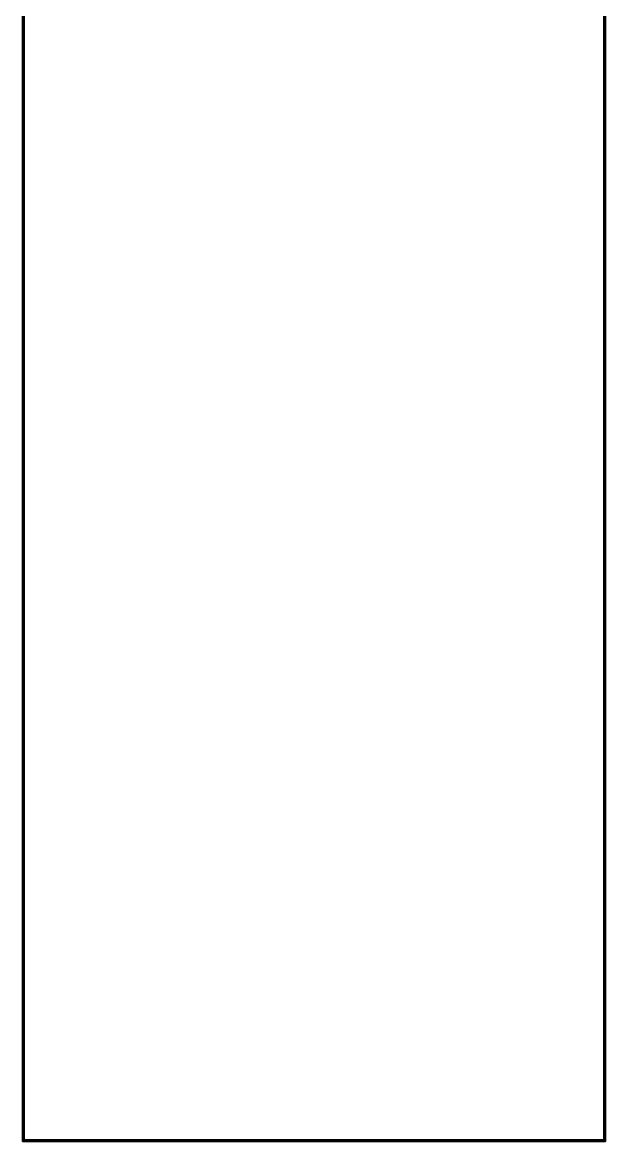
# Model space of a CAD drawing. Extents: x -3.2 to 3.2, y -23.5 to 23.3.
# Drawn here: x -3.24 to 3.24, y -23.47 to -11.03 of the extents above; entities that cross this region are included whole.
import ezdxf

# ---------------------------------------------------------------- set-up
doc = ezdxf.new("R2010")
doc.units = 0
doc.layers.add('RAILINGS', color=6, linetype='CONTINUOUS')

msp = doc.modelspace()

# ---------------------------------------------------------------- linework, layer by layer
at = {"layer": 'RAILINGS'}
for points in [[(-3.23, -23.46, 2.34), (-3.24, -23.47, 2.35), (-3.24, 21.45, 2.35), (-3.23, 21.45, 2.34)], [(-3.24, -23.47, 2.35), (-3.23, -23.46, 2.36), (-3.23, 21.45, 2.36), (-3.24, 21.45, 2.35)], [(-3.24, -23.47, 1.94), (-3.23, -23.46, 1.95), (-3.23, 21.45, 1.95), (-3.24, 21.45, 1.94)], [(-3.23, -23.46, 1.93), (-3.24, -23.47, 1.94), (-3.24, 21.45, 1.94), (-3.23, 21.45, 1.93)], [(-3.22, -23.45, 2.35), (-3.23, -23.46, 2.34), (-3.23, 21.45, 2.34), (-3.22, 21.45, 2.35)], [(-3.23, -23.46, 2.36), (-3.22, -23.45, 2.35), (-3.22, 21.45, 2.35), (-3.23, 21.45, 2.36)], [(-3.22, -23.45, 1.94), (-3.23, -23.46, 1.93), (-3.23, 21.45, 1.93), (-3.22, 21.45, 1.94)], [(-3.23, -23.46, 1.95), (-3.22, -23.45, 1.94), (-3.22, 21.45, 1.94), (-3.23, 21.45, 1.95)], [(3.22, -23.45, 2.35), (3.23, -23.46, 2.36), (3.23, 21.45, 2.36), (3.22, 21.45, 2.35)], [(3.23, -23.46, 2.34), (3.22, -23.45, 2.35), (3.22, 21.45, 2.35), (3.23, 21.45, 2.34)], [(3.22, -23.45, 1.94), (3.23, -23.46, 1.95), (3.23, 21.45, 1.95), (3.22, 21.45, 1.94)], [(3.23, -23.46, 1.93), (3.22, -23.45, 1.94), (3.22, 21.45, 1.94), (3.23, 21.45, 1.93)], [(3.23, -23.46, 2.36), (3.24, -23.47, 2.35), (3.24, 21.45, 2.35), (3.23, 21.45, 2.36)], [(3.24, -23.47, 2.35), (3.23, -23.46, 2.34), (3.23, 21.45, 2.34), (3.24, 21.45, 2.35)], [(3.23, -23.46, 1.95), (3.24, -23.47, 1.94), (3.24, 21.45, 1.94), (3.23, 21.45, 1.95)], [(3.24, -23.47, 1.94), (3.23, -23.46, 1.93), (3.23, 21.45, 1.93), (3.24, 21.45, 1.94)], [(-3.23, -11.28, 1.46), (-3.24, -11.29, 1.46), (-3.24, -11.29, 2.35), (-3.23, -11.28, 2.34)], [(-3.24, -11.29, 1.46), (-3.23, -11.3, 1.46), (-3.23, -11.3, 2.34), (-3.24, -11.29, 2.35)], [(-3.22, -11.29, 1.46), (-3.23, -11.28, 1.46), (-3.23, -11.28, 2.34), (-3.22, -11.29, 2.35)], [(-3.23, -11.3, 1.46), (-3.22, -11.29, 1.46), (-3.22, -11.29, 2.35), (-3.23, -11.3, 2.34)], [(3.22, -11.29, 2.35), (3.23, -11.28, 2.34), (3.23, -11.28, 1.46), (3.22, -11.29, 1.46)], [(3.23, -11.3, 2.34), (3.22, -11.29, 2.35), (3.22, -11.29, 1.46), (3.23, -11.3, 1.46)], [(3.23, -11.28, 2.34), (3.24, -11.29, 2.35), (3.24, -11.29, 1.46), (3.23, -11.28, 1.46)], [(3.24, -11.29, 2.35), (3.23, -11.3, 2.34), (3.23, -11.3, 1.46), (3.24, -11.29, 1.46)], [(-3.23, -12.81, 1.46), (-3.24, -12.82, 1.46), (-3.24, -12.82, 2.35), (-3.23, -12.81, 2.34)], [(-3.24, -12.82, 1.46), (-3.23, -12.83, 1.46), (-3.23, -12.83, 2.34), (-3.24, -12.82, 2.35)], [(-3.22, -12.82, 1.46), (-3.23, -12.81, 1.46), (-3.23, -12.81, 2.34), (-3.22, -12.82, 2.35)], [(-3.23, -12.83, 1.46), (-3.22, -12.82, 1.46), (-3.22, -12.82, 2.35), (-3.23, -12.83, 2.34)], [(3.22, -12.82, 2.35), (3.23, -12.81, 2.34), (3.23, -12.81, 1.46), (3.22, -12.82, 1.46)], [(3.23, -12.83, 2.34), (3.22, -12.82, 2.35), (3.22, -12.82, 1.46), (3.23, -12.83, 1.46)], [(3.23, -12.81, 2.34), (3.24, -12.82, 2.35), (3.24, -12.82, 1.46), (3.23, -12.81, 1.46)], [(3.24, -12.82, 2.35), (3.23, -12.83, 2.34), (3.23, -12.83, 1.46), (3.24, -12.82, 1.46)], [(-3.23, -14.38, 1.46), (-3.24, -14.39, 1.46), (-3.24, -14.39, 2.35), (-3.23, -14.38, 2.34)], [(-3.24, -14.39, 1.46), (-3.23, -14.4, 1.46), (-3.23, -14.4, 2.34), (-3.24, -14.39, 2.35)], [(-3.22, -14.39, 1.46), (-3.23, -14.38, 1.46), (-3.23, -14.38, 2.34), (-3.22, -14.39, 2.35)], [(-3.23, -14.4, 1.46), (-3.22, -14.39, 1.46), (-3.22, -14.39, 2.35), (-3.23, -14.4, 2.34)], [(3.22, -14.39, 2.35), (3.23, -14.38, 2.34), (3.23, -14.38, 1.46), (3.22, -14.39, 1.46)], [(3.23, -14.4, 2.34), (3.22, -14.39, 2.35), (3.22, -14.39, 1.46), (3.23, -14.4, 1.46)], [(3.23, -14.38, 2.34), (3.24, -14.39, 2.35), (3.24, -14.39, 1.46), (3.23, -14.38, 1.46)], [(3.24, -14.39, 2.35), (3.23, -14.4, 2.34), (3.23, -14.4, 1.46), (3.24, -14.39, 1.46)], [(-3.23, -15.88, 1.46), (-3.24, -15.89, 1.46), (-3.24, -15.89, 2.35), (-3.23, -15.88, 2.34)], [(-3.24, -15.89, 1.46), (-3.23, -15.9, 1.46), (-3.23, -15.9, 2.34), (-3.24, -15.89, 2.35)], [(-3.22, -15.89, 1.46), (-3.23, -15.88, 1.46), (-3.23, -15.88, 2.34), (-3.22, -15.89, 2.35)], [(-3.23, -15.9, 1.46), (-3.22, -15.89, 1.46), (-3.22, -15.89, 2.35), (-3.23, -15.9, 2.34)], [(3.22, -15.89, 2.35), (3.23, -15.88, 2.34), (3.23, -15.88, 1.46), (3.22, -15.89, 1.46)], [(3.23, -15.9, 2.34), (3.22, -15.89, 2.35), (3.22, -15.89, 1.46), (3.23, -15.9, 1.46)], [(3.23, -15.88, 2.34), (3.24, -15.89, 2.35), (3.24, -15.89, 1.46), (3.23, -15.88, 1.46)], [(3.24, -15.89, 2.35), (3.23, -15.9, 2.34), (3.23, -15.9, 1.46), (3.24, -15.89, 1.46)], [(-3.23, -17.64, 1.46), (-3.24, -17.65, 1.46), (-3.24, -17.65, 2.35), (-3.23, -17.64, 2.34)], [(-3.24, -17.65, 1.46), (-3.23, -17.66, 1.46), (-3.23, -17.66, 2.34), (-3.24, -17.65, 2.35)], [(-3.22, -17.65, 1.46), (-3.23, -17.64, 1.46), (-3.23, -17.64, 2.34), (-3.22, -17.65, 2.35)], [(-3.23, -17.66, 1.46), (-3.22, -17.65, 1.46), (-3.22, -17.65, 2.35), (-3.23, -17.66, 2.34)], [(3.22, -17.65, 2.35), (3.23, -17.64, 2.34), (3.23, -17.64, 1.46), (3.22, -17.65, 1.46)], [(3.23, -17.66, 2.34), (3.22, -17.65, 2.35), (3.22, -17.65, 1.46), (3.23, -17.66, 1.46)], [(3.23, -17.64, 2.34), (3.24, -17.65, 2.35), (3.24, -17.65, 1.46), (3.23, -17.64, 1.46)], [(3.24, -17.65, 2.35), (3.23, -17.66, 2.34), (3.23, -17.66, 1.46), (3.24, -17.65, 1.46)], [(-3.23, -18.83, 1.46), (-3.24, -18.84, 1.46), (-3.24, -18.84, 2.35), (-3.23, -18.83, 2.34)], [(-3.24, -18.84, 1.46), (-3.23, -18.85, 1.46), (-3.23, -18.85, 2.34), (-3.24, -18.84, 2.35)], [(-3.22, -18.84, 1.46), (-3.23, -18.83, 1.46), (-3.23, -18.83, 2.34), (-3.22, -18.84, 2.35)], [(-3.23, -18.85, 1.46), (-3.22, -18.84, 1.46), (-3.22, -18.84, 2.35), (-3.23, -18.85, 2.34)], [(3.22, -18.84, 2.35), (3.23, -18.83, 2.34), (3.23, -18.83, 1.46), (3.22, -18.84, 1.46)], [(3.23, -18.85, 2.34), (3.22, -18.84, 2.35), (3.22, -18.84, 1.46), (3.23, -18.85, 1.46)], [(3.23, -18.83, 2.34), (3.24, -18.84, 2.35), (3.24, -18.84, 1.46), (3.23, -18.83, 1.46)], [(3.24, -18.84, 2.35), (3.23, -18.85, 2.34), (3.23, -18.85, 1.46), (3.24, -18.84, 1.46)], [(-3.23, -20.41, 1.46), (-3.24, -20.42, 1.46), (-3.24, -20.42, 2.35), (-3.23, -20.41, 2.34)], [(-3.24, -20.42, 1.46), (-3.23, -20.43, 1.46), (-3.23, -20.43, 2.34), (-3.24, -20.42, 2.35)], [(-3.22, -20.42, 1.46), (-3.23, -20.41, 1.46), (-3.23, -20.41, 2.34), (-3.22, -20.42, 2.35)], [(-3.23, -20.43, 1.46), (-3.22, -20.42, 1.46), (-3.22, -20.42, 2.35), (-3.23, -20.43, 2.34)], [(3.22, -20.42, 2.35), (3.23, -20.41, 2.34), (3.23, -20.41, 1.46), (3.22, -20.42, 1.46)], [(3.23, -20.43, 2.34), (3.22, -20.42, 2.35), (3.22, -20.42, 1.46), (3.23, -20.43, 1.46)], [(3.23, -20.41, 2.34), (3.24, -20.42, 2.35), (3.24, -20.42, 1.46), (3.23, -20.41, 1.46)], [(3.24, -20.42, 2.35), (3.23, -20.43, 2.34), (3.23, -20.43, 1.46), (3.24, -20.42, 1.46)], [(-3.23, -22.01, 1.46), (-3.24, -22.02, 1.46), (-3.24, -22.02, 2.35), (-3.23, -22.01, 2.34)], [(-3.22, -22.02, 1.46), (-3.23, -22.01, 1.46), (-3.23, -22.01, 2.34), (-3.22, -22.02, 2.35)], [(3.22, -22.02, 2.35), (3.23, -22.01, 2.34), (3.23, -22.01, 1.46), (3.22, -22.02, 1.46)], [(3.23, -22.01, 2.34), (3.24, -22.02, 2.35), (3.24, -22.02, 1.46), (3.23, -22.01, 1.46)], [(-3.24, -22.02, 1.46), (-3.23, -22.03, 1.46), (-3.23, -22.03, 2.34), (-3.24, -22.02, 2.35)], [(-3.23, -22.03, 1.46), (-3.22, -22.02, 1.46), (-3.22, -22.02, 2.35), (-3.23, -22.03, 2.34)], [(3.23, -22.03, 2.34), (3.22, -22.02, 2.35), (3.22, -22.02, 1.46), (3.23, -22.03, 1.46)], [(3.24, -22.02, 2.35), (3.23, -22.03, 2.34), (3.23, -22.03, 1.46), (3.24, -22.02, 1.46)], [(-3.23, -23.45, 1.46), (-3.24, -23.46, 1.46), (-3.24, -23.46, 2.35), (-3.23, -23.45, 2.34)], [(-3.24, -23.46, 1.46), (-3.23, -23.47, 1.46), (-3.23, -23.47, 2.34), (-3.24, -23.46, 2.35)], [(3.23, -23.46, 2.34), (3.24, -23.47, 2.35), (-3.24, -23.47, 2.35), (-3.23, -23.46, 2.34)], [(3.24, -23.47, 2.35), (3.23, -23.46, 2.36), (-3.23, -23.46, 2.36), (-3.24, -23.47, 2.35)], [(3.24, -23.47, 1.94), (3.23, -23.46, 1.95), (-3.23, -23.46, 1.95), (-3.24, -23.47, 1.94)], [(3.23, -23.46, 1.93), (3.24, -23.47, 1.94), (-3.24, -23.47, 1.94), (-3.23, -23.46, 1.93)], [(-3.22, -23.46, 1.46), (-3.23, -23.45, 1.46), (-3.23, -23.45, 2.34), (-3.22, -23.46, 2.35)], [(3.23, -23.46, 2.36), (3.22, -23.45, 2.35), (-3.22, -23.45, 2.35), (-3.23, -23.46, 2.36)], [(3.22, -23.45, 2.35), (3.23, -23.46, 2.34), (-3.23, -23.46, 2.34), (-3.22, -23.45, 2.35)], [(3.23, -23.46, 1.95), (3.22, -23.45, 1.94), (-3.22, -23.45, 1.94), (-3.23, -23.46, 1.95)], [(3.22, -23.45, 1.94), (3.23, -23.46, 1.93), (-3.23, -23.46, 1.93), (-3.22, -23.45, 1.94)], [(-3.23, -23.47, 1.46), (-3.22, -23.46, 1.46), (-3.22, -23.46, 2.35), (-3.23, -23.47, 2.34)], [(-2, -23.45, 1.46), (-2.01, -23.46, 1.46), (-2.01, -23.46, 2.35), (-2, -23.45, 2.34)], [(-2.01, -23.46, 1.46), (-2, -23.47, 1.46), (-2, -23.47, 2.34), (-2.01, -23.46, 2.35)], [(-1.99, -23.46, 1.46), (-2, -23.45, 1.46), (-2, -23.45, 2.34), (-1.99, -23.46, 2.35)], [(-2, -23.47, 1.46), (-1.99, -23.46, 1.46), (-1.99, -23.46, 2.35), (-2, -23.47, 2.34)], [(-1, -23.45, 1.46), (-1.01, -23.46, 1.46), (-1.01, -23.46, 2.35), (-1, -23.45, 2.34)], [(-1.01, -23.46, 1.46), (-1, -23.47, 1.46), (-1, -23.47, 2.34), (-1.01, -23.46, 2.35)], [(-0.99, -23.46, 1.46), (-1, -23.45, 1.46), (-1, -23.45, 2.34), (-0.99, -23.46, 2.35)], [(-1, -23.47, 1.46), (-0.99, -23.46, 1.46), (-0.99, -23.46, 2.35), (-1, -23.47, 2.34)], [(0, -23.45, 1.46), (-0.01, -23.46, 1.46), (-0.01, -23.46, 2.35), (0, -23.45, 2.34)], [(-0.01, -23.46, 1.46), (0, -23.47, 1.46), (0, -23.47, 2.34), (-0.01, -23.46, 2.35)], [(0.01, -23.46, 1.46), (0, -23.45, 1.46), (0, -23.45, 2.34), (0.01, -23.46, 2.35)], [(0, -23.47, 1.46), (0.01, -23.46, 1.46), (0.01, -23.46, 2.35), (0, -23.47, 2.34)], [(1, -23.45, 1.46), (0.99, -23.46, 1.46), (0.99, -23.46, 2.35), (1, -23.45, 2.34)], [(0.99, -23.46, 1.46), (1, -23.47, 1.46), (1, -23.47, 2.34), (0.99, -23.46, 2.35)], [(1.01, -23.46, 1.46), (1, -23.45, 1.46), (1, -23.45, 2.34), (1.01, -23.46, 2.35)], [(1, -23.47, 1.46), (1.01, -23.46, 1.46), (1.01, -23.46, 2.35), (1, -23.47, 2.34)], [(2, -23.45, 1.46), (1.99, -23.46, 1.46), (1.99, -23.46, 2.35), (2, -23.45, 2.34)], [(1.99, -23.46, 1.46), (2, -23.47, 1.46), (2, -23.47, 2.34), (1.99, -23.46, 2.35)], [(2.01, -23.46, 1.46), (2, -23.45, 1.46), (2, -23.45, 2.34), (2.01, -23.46, 2.35)], [(2, -23.47, 1.46), (2.01, -23.46, 1.46), (2.01, -23.46, 2.35), (2, -23.47, 2.34)], [(3.22, -23.46, 2.35), (3.23, -23.45, 2.34), (3.23, -23.45, 1.46), (3.22, -23.46, 1.46)], [(3.23, -23.47, 2.34), (3.22, -23.46, 2.35), (3.22, -23.46, 1.46), (3.23, -23.47, 1.46)], [(3.23, -23.45, 2.34), (3.24, -23.46, 2.35), (3.24, -23.46, 1.46), (3.23, -23.45, 1.46)], [(3.24, -23.46, 2.35), (3.23, -23.47, 2.34), (3.23, -23.47, 1.46), (3.24, -23.46, 1.46)]]:
    msp.add_3dface(points, dxfattribs=at)

doc.saveas('drawing.dxf')
